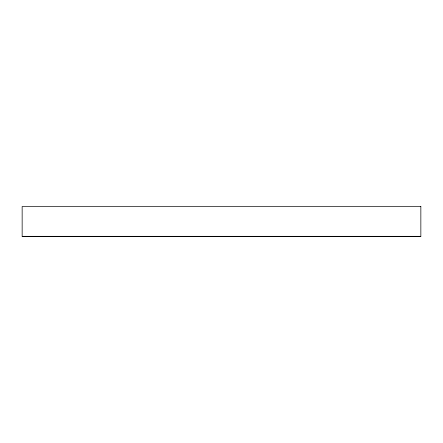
<?xml version="1.0" encoding="UTF-8"?>
<svg xmlns="http://www.w3.org/2000/svg" width="443" height="443" viewBox="0 0 443 443"><rect width="100%" height="100%" fill="white"/><g stroke="black" fill="none" stroke-linecap="round" stroke-linejoin="round"><path stroke-width="0.66" d="M22.15 236.49L420.85 236.49M420.85 206.51L22.15 206.51L22.15 236.318L420.85 236.318L420.85 206.51"/></g></svg>
